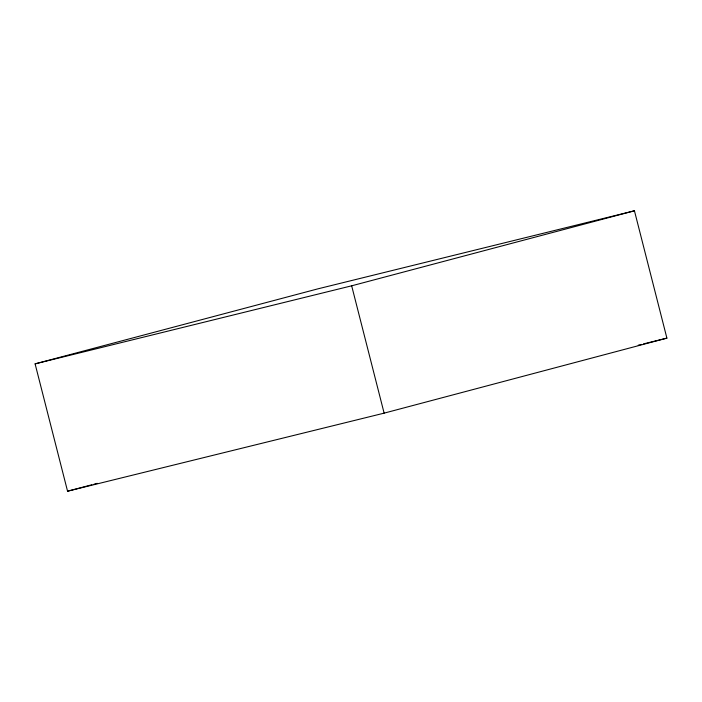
<?xml version="1.0" encoding="UTF-8"?>
<svg xmlns="http://www.w3.org/2000/svg" width="702" height="702" viewBox="0 0 702 702"><rect width="100%" height="100%" fill="white"/><g stroke="black" fill="none" stroke-linecap="round" stroke-linejoin="round"><path stroke-width="1.05" d="M35.1 363.864L317.874 288.855L634.441 210.793L666.9 338.136L384.126 413.145L67.559 491.207L35.1 363.864L351.667 285.811L634.441 210.793M67.559 491.207L91.918 484.74M94.033 484.178L97.209 483.336M638.215 345.208L641.409 344.419M643.532 343.892L666.9 338.136M351.667 285.811L384.126 413.145"/></g></svg>
